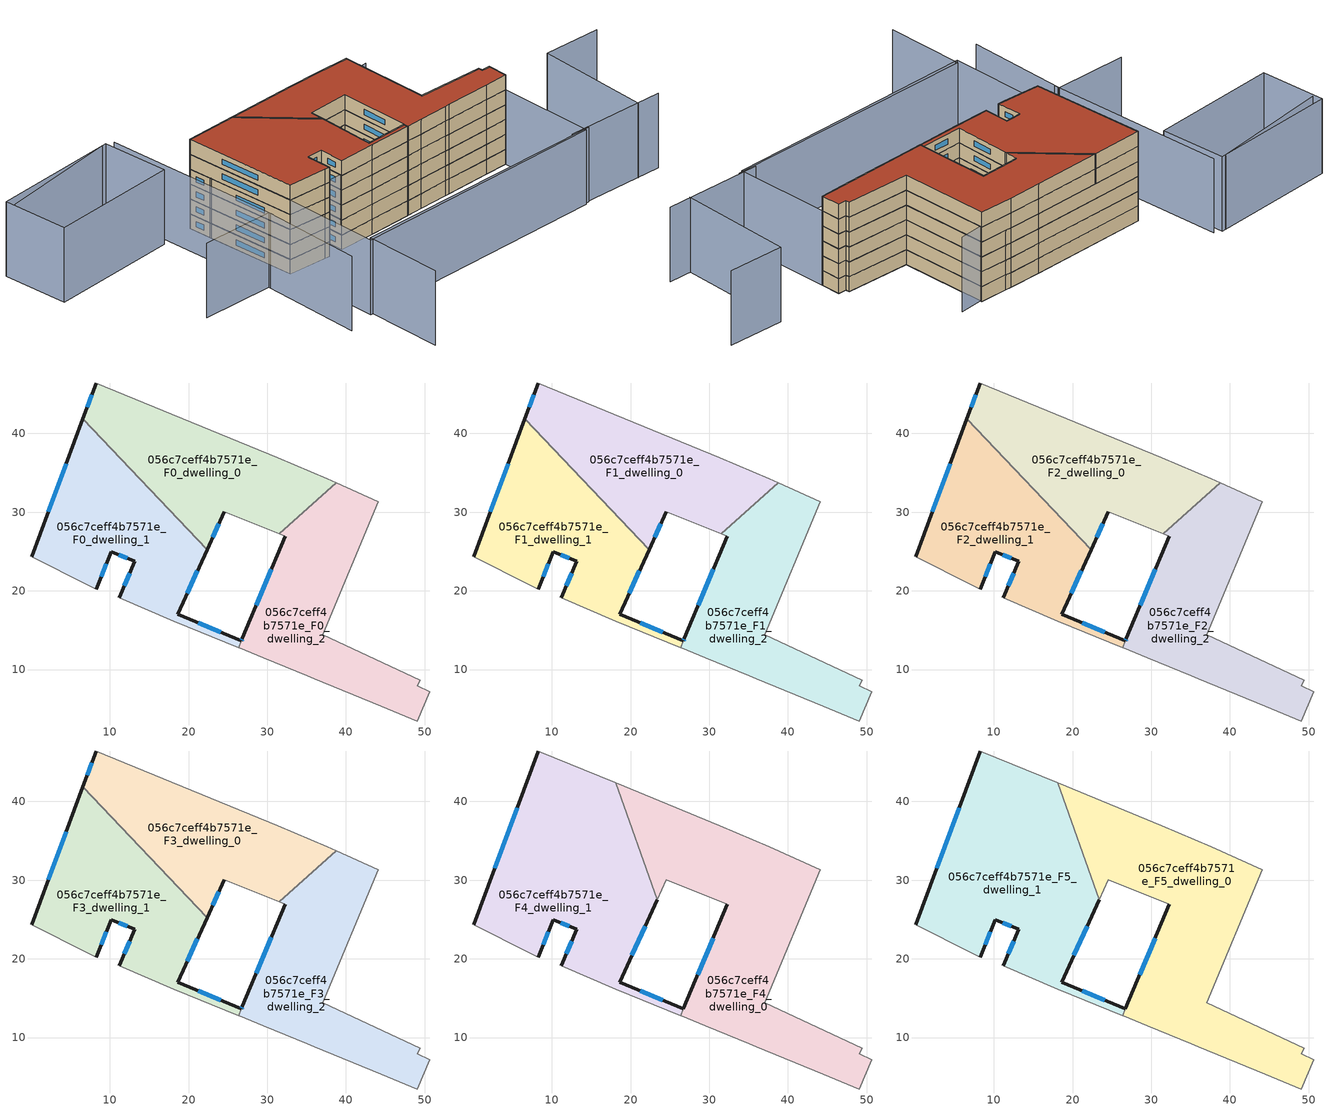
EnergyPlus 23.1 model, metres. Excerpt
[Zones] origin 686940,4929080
056c7ceff4b7571e_F0_dwelling_0
 floor ground (EU_floor_Construction): 31.53,27.25 38.76,33.74 37.65,34.25 31.34,36.94 8.24,46.42 6.55,41.87 22.34,25.22 24.55,30.08 z0
 wall outside (EU_wall_Construction): 24.55,30.08 22.34,25.22 / 6.55,41.87 8.24,46.42 z0:3
 wall adiabatic (EU_wall_Construction): 8.24,46.42 31.34,36.94 37.65,34.25 38.76,33.74 31.53,27.25 24.55,30.08 z0:3
 wall to 056c7ceff4b7571e_F0_dwelling_1 (EU_wall_Construction): 22.34,25.22 6.55,41.87 z0:3
 window (EU_Window_Construction): 23.83,28.5 23.06,26.8 / 7.1,43.35 7.69,44.94 z0.98:2.02
056c7ceff4b7571e_F0_dwelling_1
 floor ground (EU_floor_Construction): 26.35,12.78 26.71,13.65 18.61,17.01 22.34,25.22 6.55,41.87 0.04,24.32 7.27,20.73 8.27,20.23 10.17,24.99 13.15,23.78 11.16,19.1 18.13,16.15 z0
 wall outside (EU_wall_Construction): 11.16,19.1 13.15,23.78 10.17,24.99 8.27,20.23 / 0.04,24.32 6.55,41.87 / 22.34,25.22 18.61,17.01 26.71,13.65 z0:3
 wall adiabatic (EU_wall_Construction): 8.27,20.23 7.27,20.73 0.04,24.32 / 26.35,12.78 18.13,16.15 11.16,19.1 z0:3
 wall to 056c7ceff4b7571e_F0_dwelling_2 (EU_wall_Construction): 26.71,13.65 26.35,12.78 z0:3
 window (EU_Window_Construction): 11.81,20.62 12.5,22.26 / 12.18,24.17 11.14,24.59 / 9.55,23.44 8.89,21.78 / 2.16,30.03 4.43,36.16 / 21.13,22.55 19.82,19.68 / 21.25,15.92 24.08,14.74 z0.98:2.02
056c7ceff4b7571e_F0_dwelling_2
 floor ground (EU_floor_Construction): 49.07,3.46 50.68,7.16 49.09,7.92 49.42,8.62 37.08,14.41 44.09,31.3 38.76,33.74 31.53,27.25 32.31,26.94 26.85,13.95 26.71,13.65 26.36,12.78 26.44,12.75 29.5,11.49 35.06,9.22 35.96,8.85 44.5,5.36 z0
 wall outside (EU_wall_Construction): 26.72,13.65 26.85,13.95 32.31,26.94 z0:3
 wall adiabatic (EU_wall_Construction): 32.31,26.94 31.53,27.25 38.76,33.74 44.09,31.3 37.08,14.41 49.42,8.62 49.09,7.92 50.68,7.16 49.07,3.46 44.5,5.36 35.96,8.85 35.06,9.22 29.5,11.49 26.44,12.75 26.36,12.78 z0:3
 window (EU_Window_Construction): 26.76,13.75 26.81,13.85 / 28.62,18.18 30.53,22.71 z0.98:2.02
056c7ceff4b7571e_F1_dwelling_0
 floor to 056c7ceff4b7571e_F0_dwelling_0 (EU_floor_Construction): 31.53,27.25 38.76,33.74 37.65,34.25 31.34,36.94 8.24,46.42 6.55,41.87 22.34,25.22 24.55,30.08 z3
 wall outside (EU_wall_Construction): 24.55,30.08 22.34,25.22 / 6.55,41.87 8.24,46.42 z3:6
 wall adiabatic (EU_wall_Construction): 8.24,46.42 31.34,36.94 37.65,34.25 38.76,33.74 31.53,27.25 24.55,30.08 z3:6
 wall to 056c7ceff4b7571e_F1_dwelling_1 (EU_wall_Construction): 22.34,25.22 6.55,41.87 z3:6
 window (EU_Window_Construction): 23.83,28.5 23.06,26.8 / 7.1,43.35 7.69,44.94 z3.98:5.02
056c7ceff4b7571e_F1_dwelling_1
 floor to 056c7ceff4b7571e_F0_dwelling_1 (EU_floor_Construction): 26.35,12.78 26.71,13.65 18.61,17.01 22.34,25.22 6.55,41.87 0.04,24.32 7.27,20.73 8.27,20.23 10.17,24.99 13.15,23.78 11.16,19.1 18.13,16.15 z3
 wall outside (EU_wall_Construction): 11.16,19.1 13.15,23.78 10.17,24.99 8.27,20.23 / 0.04,24.32 6.55,41.87 / 22.34,25.22 18.61,17.01 26.71,13.65 z3:6
 wall adiabatic (EU_wall_Construction): 8.27,20.23 7.27,20.73 0.04,24.32 / 26.35,12.78 18.13,16.15 11.16,19.1 z3:6
 wall to 056c7ceff4b7571e_F1_dwelling_2 (EU_wall_Construction): 26.71,13.65 26.35,12.78 z3:6
 window (EU_Window_Construction): 11.81,20.62 12.5,22.26 / 12.18,24.17 11.14,24.59 / 9.55,23.44 8.89,21.78 / 2.16,30.03 4.43,36.16 / 21.13,22.55 19.82,19.68 / 21.25,15.92 24.08,14.74 z3.98:5.02
056c7ceff4b7571e_F1_dwelling_2
 floor to 056c7ceff4b7571e_F0_dwelling_2 (EU_floor_Construction): 49.07,3.46 50.68,7.16 49.09,7.92 49.42,8.62 37.08,14.41 44.09,31.3 38.76,33.74 31.53,27.25 32.31,26.94 26.85,13.95 26.71,13.65 26.36,12.78 26.44,12.75 29.5,11.49 35.06,9.22 35.96,8.85 44.5,5.36 z3
 wall outside (EU_wall_Construction): 26.72,13.65 26.85,13.95 32.31,26.94 z3:6
 wall adiabatic (EU_wall_Construction): 32.31,26.94 31.53,27.25 38.76,33.74 44.09,31.3 37.08,14.41 49.42,8.62 49.09,7.92 50.68,7.16 49.07,3.46 44.5,5.36 35.96,8.85 35.06,9.22 29.5,11.49 26.44,12.75 26.36,12.78 z3:6
 window (EU_Window_Construction): 26.76,13.75 26.81,13.85 / 28.62,18.18 30.53,22.71 z3.98:5.02
056c7ceff4b7571e_F2_dwelling_0
 floor to 056c7ceff4b7571e_F1_dwelling_0 (EU_floor_Construction): 31.53,27.25 38.76,33.74 37.65,34.25 31.34,36.94 8.24,46.42 6.55,41.87 22.34,25.22 24.55,30.08 z6
 wall outside (EU_wall_Construction): 24.55,30.08 22.34,25.22 / 6.55,41.87 8.24,46.42 z6:9
 wall adiabatic (EU_wall_Construction): 8.24,46.42 31.34,36.94 37.65,34.25 38.76,33.74 31.53,27.25 24.55,30.08 z6:9
 wall to 056c7ceff4b7571e_F2_dwelling_1 (EU_wall_Construction): 22.34,25.22 6.55,41.87 z6:9
 window (EU_Window_Construction): 23.83,28.5 23.06,26.8 / 7.1,43.35 7.69,44.94 z6.98:8.02
056c7ceff4b7571e_F2_dwelling_1
 floor to 056c7ceff4b7571e_F1_dwelling_1 (EU_floor_Construction): 26.35,12.78 26.71,13.65 18.61,17.01 22.34,25.22 6.55,41.87 0.04,24.32 7.27,20.73 8.27,20.23 10.17,24.99 13.15,23.78 11.16,19.1 18.13,16.15 z6
 wall outside (EU_wall_Construction): 11.16,19.1 13.15,23.78 10.17,24.99 8.27,20.23 / 0.04,24.32 6.55,41.87 / 22.34,25.22 18.61,17.01 26.71,13.65 z6:9
 wall adiabatic (EU_wall_Construction): 8.27,20.23 7.27,20.73 0.04,24.32 / 26.35,12.78 18.13,16.15 11.16,19.1 z6:9
 wall to 056c7ceff4b7571e_F2_dwelling_2 (EU_wall_Construction): 26.71,13.65 26.35,12.78 z6:9
 window (EU_Window_Construction): 11.81,20.62 12.5,22.26 / 12.18,24.17 11.14,24.59 / 9.55,23.44 8.89,21.78 / 2.16,30.03 4.43,36.16 / 21.13,22.55 19.82,19.68 / 21.25,15.92 24.08,14.74 z6.98:8.02
056c7ceff4b7571e_F2_dwelling_2
 floor to 056c7ceff4b7571e_F1_dwelling_2 (EU_floor_Construction): 49.07,3.46 50.68,7.16 49.09,7.92 49.42,8.62 37.08,14.41 44.09,31.3 38.76,33.74 31.53,27.25 32.31,26.94 26.85,13.95 26.71,13.65 26.36,12.78 26.44,12.75 29.5,11.49 35.06,9.22 35.96,8.85 44.5,5.36 z6
 wall outside (EU_wall_Construction): 26.72,13.65 26.85,13.95 32.31,26.94 z6:9
 wall adiabatic (EU_wall_Construction): 32.31,26.94 31.53,27.25 38.76,33.74 44.09,31.3 37.08,14.41 49.42,8.62 49.09,7.92 50.68,7.16 49.07,3.46 44.5,5.36 35.96,8.85 35.06,9.22 29.5,11.49 26.44,12.75 26.36,12.78 z6:9
 window (EU_Window_Construction): 26.76,13.75 26.81,13.85 / 28.62,18.18 30.53,22.71 z6.98:8.02
056c7ceff4b7571e_F3_dwelling_0
 floor to 056c7ceff4b7571e_F2_dwelling_0 (EU_floor_Construction): 31.53,27.25 38.76,33.74 37.65,34.25 31.34,36.94 8.24,46.42 6.55,41.87 22.34,25.22 24.55,30.08 z9
 wall outside (EU_wall_Construction): 24.55,30.08 22.34,25.22 / 6.55,41.87 8.24,46.42 z9:12
 wall adiabatic (EU_wall_Construction): 8.24,46.42 31.34,36.94 37.65,34.25 38.76,33.74 31.53,27.25 24.55,30.08 z9:12
 wall to 056c7ceff4b7571e_F3_dwelling_1 (EU_wall_Construction): 22.34,25.22 6.55,41.87 z9:12
 window (EU_Window_Construction): 23.83,28.5 23.06,26.8 / 7.1,43.35 7.69,44.94 z9.98:11.02
056c7ceff4b7571e_F3_dwelling_1
 floor to 056c7ceff4b7571e_F2_dwelling_1 (EU_floor_Construction): 26.35,12.78 26.71,13.65 18.61,17.01 22.34,25.22 6.55,41.87 0.04,24.32 7.27,20.73 8.27,20.23 10.17,24.99 13.15,23.78 11.16,19.1 18.13,16.15 z9
 wall outside (EU_wall_Construction): 11.16,19.1 13.15,23.78 10.17,24.99 8.27,20.23 / 0.04,24.32 6.55,41.87 / 22.34,25.22 18.61,17.01 26.71,13.65 z9:12
 wall adiabatic (EU_wall_Construction): 8.27,20.23 7.27,20.73 0.04,24.32 / 26.35,12.78 18.13,16.15 11.16,19.1 z9:12
 wall to 056c7ceff4b7571e_F3_dwelling_2 (EU_wall_Construction): 26.71,13.65 26.35,12.78 z9:12
 window (EU_Window_Construction): 11.81,20.62 12.5,22.26 / 12.18,24.17 11.14,24.59 / 9.55,23.44 8.89,21.78 / 2.16,30.03 4.43,36.16 / 21.13,22.55 19.82,19.68 / 21.25,15.92 24.08,14.74 z9.98:11.02
056c7ceff4b7571e_F3_dwelling_2
 floor to 056c7ceff4b7571e_F2_dwelling_2 (EU_floor_Construction): 49.07,3.46 50.68,7.16 49.09,7.92 49.42,8.62 37.08,14.41 44.09,31.3 38.76,33.74 31.53,27.25 32.31,26.94 26.85,13.95 26.71,13.65 26.36,12.78 26.44,12.75 29.5,11.49 35.06,9.22 35.96,8.85 44.5,5.36 z9
 wall outside (EU_wall_Construction): 26.72,13.65 26.85,13.95 32.31,26.94 z9:12
 wall adiabatic (EU_wall_Construction): 32.31,26.94 31.53,27.25 38.76,33.74 44.09,31.3 37.08,14.41 49.42,8.62 49.09,7.92 50.68,7.16 49.07,3.46 44.5,5.36 35.96,8.85 35.06,9.22 29.5,11.49 26.44,12.75 26.36,12.78 z9:12
 window (EU_Window_Construction): 26.76,13.75 26.81,13.85 / 28.62,18.18 30.53,22.71 z9.98:11.02
056c7ceff4b7571e_F4_dwelling_0
 floor to 056c7ceff4b7571e_F3_dwelling_0 (EU_floor_Construction): 38.76,33.74 37.65,34.25 31.34,36.94 18.12,42.36 23.4,27.54 24.55,30.08 31.53,27.25 z12
 floor to 056c7ceff4b7571e_F3_dwelling_2 (EU_floor_Construction): 49.07,3.46 50.68,7.16 49.09,7.92 49.42,8.62 37.08,14.41 44.09,31.3 38.76,33.74 31.53,27.25 32.31,26.94 26.85,13.95 26.72,13.65 26.54,13.22 26.36,12.78 26.44,12.75 29.5,11.49 35.06,9.22 35.96,8.85 44.5,5.36 z12
 wall outside (EU_wall_Construction): 26.72,13.65 32.31,26.94 z12:15
 wall adiabatic (EU_wall_Construction): 32.31,26.94 24.55,30.08 23.4,27.54 18.12,42.36 31.34,36.94 37.65,34.25 44.09,31.3 37.08,14.41 49.42,8.62 49.09,7.92 50.68,7.16 49.07,3.46 44.5,5.36 35.96,8.85 35.06,9.22 29.5,11.49 26.44,12.75 26.36,12.78 z12:15
 wall to 056c7ceff4b7571e_F4_dwelling_1 (EU_wall_Construction): 26.35,12.78 26.71,13.65 z12:15
 window (EU_Window_Construction): 28.54,17.97 30.49,22.62 z12.98:14.02
056c7ceff4b7571e_F4_dwelling_1
 floor to 056c7ceff4b7571e_F3_dwelling_0 (EU_floor_Construction): 22.34,25.22 23.4,27.54 18.12,42.36 8.24,46.42 6.55,41.87 z12
 floor to 056c7ceff4b7571e_F3_dwelling_1 (EU_floor_Construction): 26.35,12.78 26.71,13.65 18.61,17.01 22.34,25.22 6.55,41.87 0.04,24.32 7.27,20.73 8.27,20.23 10.17,24.99 13.15,23.78 11.16,19.1 18.13,16.15 z12
 wall outside (EU_wall_Construction): 0.04,24.32 8.24,46.42 / 23.4,27.54 18.61,17.01 26.71,13.65 / 11.16,19.1 13.15,23.78 10.17,24.99 8.27,20.23 z12:15
 wall adiabatic (EU_wall_Construction): 8.27,20.23 7.27,20.73 0.04,24.32 / 8.24,46.42 18.12,42.36 23.4,27.54 / 26.35,12.78 18.13,16.15 11.16,19.1 z12:15
 window (EU_Window_Construction): 12.18,24.17 11.14,24.59 / 9.55,23.44 8.89,21.78 / 2.71,31.5 5.57,39.23 / 21.84,24.11 20.17,20.43 / 21.25,15.92 24.08,14.74 / 11.81,20.62 12.5,22.26 z12.98:14.02
056c7ceff4b7571e_F5_dwelling_0
 floor to 056c7ceff4b7571e_F4_dwelling_0 (EU_floor_Construction): 49.07,3.46 50.68,7.16 49.09,7.92 49.42,8.62 37.08,14.41 44.09,31.3 37.65,34.25 31.34,36.94 18.12,42.36 23.4,27.54 24.55,30.08 32.31,26.94 26.72,13.65 26.35,12.78 26.44,12.75 29.5,11.49 35.06,9.22 35.96,8.85 44.5,5.36 z15
 wall outside (EU_wall_Construction): 26.72,13.65 32.31,26.94 z15:18
 wall adiabatic (EU_wall_Construction): 32.31,26.94 24.55,30.08 23.4,27.54 18.12,42.36 31.34,36.94 37.65,34.25 44.09,31.3 37.08,14.41 49.42,8.62 49.09,7.92 50.68,7.16 49.07,3.46 44.5,5.36 35.96,8.85 35.06,9.22 29.5,11.49 26.44,12.75 26.36,12.78 z15:18
 wall to 056c7ceff4b7571e_F5_dwelling_1 (EU_wall_Construction): 26.35,12.78 26.71,13.65 z15:18
 window (EU_Window_Construction): 28.54,17.97 30.49,22.62 z15.98:17.02
 roof outside (EU_roof_Construction): 44.09,31.3 37.08,14.41 49.42,8.62 49.09,7.92 50.68,7.16 49.07,3.46 44.5,5.36 35.96,8.85 35.06,9.22 29.5,11.49 26.44,12.75 26.35,12.78 26.72,13.65 32.31,26.94 24.55,30.08 23.4,27.54 18.12,42.36 31.34,36.94 37.65,34.25 z18
056c7ceff4b7571e_F5_dwelling_1
 floor to 056c7ceff4b7571e_F4_dwelling_1 (EU_floor_Construction): 26.35,12.78 26.71,13.65 18.61,17.01 23.4,27.54 18.12,42.36 8.24,46.42 0.04,24.32 7.27,20.73 8.27,20.23 10.17,24.99 13.15,23.78 11.16,19.1 18.13,16.15 z15
 wall outside (EU_wall_Construction): 0.04,24.32 8.24,46.42 / 23.4,27.54 18.61,17.01 26.71,13.65 / 11.16,19.1 13.15,23.78 10.17,24.99 8.27,20.23 z15:18
 wall adiabatic (EU_wall_Construction): 8.27,20.23 7.27,20.73 0.04,24.32 / 8.24,46.42 18.12,42.36 23.4,27.54 / 26.35,12.78 18.13,16.15 11.16,19.1 z15:18
 window (EU_Window_Construction): 12.18,24.17 11.14,24.59 / 9.55,23.44 8.89,21.78 / 2.71,31.5 5.57,39.23 / 21.84,24.11 20.17,20.43 / 21.25,15.92 24.08,14.74 / 11.81,20.62 12.5,22.26 z15.98:17.02
 roof outside (EU_roof_Construction): 18.12,42.36 23.4,27.54 18.61,17.01 26.71,13.65 26.35,12.78 18.13,16.15 11.16,19.1 13.15,23.78 10.17,24.99 8.27,20.23 7.27,20.73 0.04,24.32 8.24,46.42 z18
shading: 39,-12.96 57.65,-21.58 / -13.26,-8.04 -6.87,6.68 / -6.87,6.68 42.3,-14.67 / 53.19,-19.65 63.37,1.42 / 63.37,1.42 73.99,-3.71 / -19.07,32.38 -5.43,26.19 / -5.43,26.19 -14,7.31 / 7.29,60.14 -5.83,25.21 / 48.55,29.43 7.18,43.24 / 5.26,61.58 -18.85,68.28 / 0.04,24.32 49.07,3.46 / 49.07,3.46 41.39,-14.59 / 41.39,-14.59 -7.64,6.27 / -7.64,6.27 0.04,24.32 / -18.72,70.05 6.13,61.27 / 6.13,61.27 1.64,48.57 / 1.64,48.57 -23.21,57.35 / -23.21,57.35 -18.72,70.05 z0:15
[Building]
EU S2 Campaign: North Axis=0; Terrain=City; Solar Distribution=FullExterior
[Site:Location]
Bologna: Latitude=44.5; Longitude=11.25; Time Zone=1; Elevation=37
[SizingPeriod:WeatherFileDays]
AnnualSizingPeriod: Begin Month=1; Begin Day of Month=1; End Month=12; End Day of Month=31; Day of Week for Start Day=Monday; Use Weather File Daylight Saving Period=No; Use Weather File Rain and Snow Indicators=No
[MATERIAL]
EU_InternalMass_Material: Roughness=MediumRough; Thickness=0.1; Conductivity=1; Density=1800; Specific Heat=900; Thermal Absorptance=0.9; Solar Absorptance=0.7; Visible Absorptance=0.7
[MATERIAL:NOMASS] Roughness=MediumRough; Thermal Absorptance=0.9; Solar Absorptance=0.7; Visible Absorptance=0.7
Name | Thermal Resistance
EU_wall_NoMass | 0.905828
EU_roof_NoMass | 0.37593
EU_floor_NoMass | 0.67114
[WINDOWMATERIAL:SIMPLEGLAZINGSYSTEM]
EU_Window_SimpleGlazing: UFactor=4.52486; Solar Heat Gain Coefficient=0.85; Visible Transmittance=0.85
[CONSTRUCTION]
EU_wall_Construction: EU_wall_NoMass
EU_roof_Construction: EU_roof_NoMass
EU_floor_Construction: EU_floor_NoMass
EU_InternalMass_Construction: EU_InternalMass_Material
EU_Window_Construction: EU_Window_SimpleGlazing
[ZONE] Type=1; Multiplier=1; Ceiling Height=autocalculate; Floor Area=autocalculate; Part of Total Floor Area=Yes
Name | Volume
056c7ceff4b7571e_F0_dwelling_0; 056c7ceff4b7571e_F1_dwelling_0; 056c7ceff4b7571e_F2_dwelling_0; 056c7ceff4b7571e_F3_dwelling_0 | 864.883
056c7ceff4b7571e_F4_dwelling_0 | 1311.28
056c7ceff4b7571e_F5_dwelling_0 | 1311.3
056c7ceff4b7571e_F0_dwelling_1 | 863.376
056c7ceff4b7571e_F1_dwelling_1; 056c7ceff4b7571e_F2_dwelling_1; 056c7ceff4b7571e_F3_dwelling_1 | 863.379
056c7ceff4b7571e_F4_dwelling_1; 056c7ceff4b7571e_F5_dwelling_1 | 1283.36
056c7ceff4b7571e_F0_dwelling_2 | 866.408
056c7ceff4b7571e_F1_dwelling_2; 056c7ceff4b7571e_F2_dwelling_2; 056c7ceff4b7571e_F3_dwelling_2 | 866.406
[INTERNALMASS] Construction=EU_InternalMass_Construction
Name | Zone or ZoneList | Surface Area
056c7ceff4b7571e_F0_dwelling_0_EU_InternalMass | 056c7ceff4b7571e_F0_dwelling_0 | 288.294
056c7ceff4b7571e_F0_dwelling_1_EU_InternalMass | 056c7ceff4b7571e_F0_dwelling_1 | 287.793
056c7ceff4b7571e_F0_dwelling_2_EU_InternalMass | 056c7ceff4b7571e_F0_dwelling_2 | 288.804
056c7ceff4b7571e_F1_dwelling_0_EU_InternalMass | 056c7ceff4b7571e_F1_dwelling_0 | 288.294
056c7ceff4b7571e_F1_dwelling_1_EU_InternalMass | 056c7ceff4b7571e_F1_dwelling_1 | 287.793
056c7ceff4b7571e_F1_dwelling_2_EU_InternalMass | 056c7ceff4b7571e_F1_dwelling_2 | 288.804
056c7ceff4b7571e_F2_dwelling_0_EU_InternalMass | 056c7ceff4b7571e_F2_dwelling_0 | 288.294
056c7ceff4b7571e_F2_dwelling_1_EU_InternalMass | 056c7ceff4b7571e_F2_dwelling_1 | 287.793
056c7ceff4b7571e_F2_dwelling_2_EU_InternalMass | 056c7ceff4b7571e_F2_dwelling_2 | 288.804
056c7ceff4b7571e_F3_dwelling_0_EU_InternalMass | 056c7ceff4b7571e_F3_dwelling_0 | 288.294
056c7ceff4b7571e_F3_dwelling_1_EU_InternalMass | 056c7ceff4b7571e_F3_dwelling_1 | 287.793
056c7ceff4b7571e_F3_dwelling_2_EU_InternalMass | 056c7ceff4b7571e_F3_dwelling_2 | 288.804
056c7ceff4b7571e_F4_dwelling_0_EU_InternalMass | 056c7ceff4b7571e_F4_dwelling_0 | 437.104
056c7ceff4b7571e_F4_dwelling_1_EU_InternalMass | 056c7ceff4b7571e_F4_dwelling_1 | 427.788
056c7ceff4b7571e_F5_dwelling_0_EU_InternalMass | 056c7ceff4b7571e_F5_dwelling_0 | 437.104
056c7ceff4b7571e_F5_dwelling_1_EU_InternalMass | 056c7ceff4b7571e_F5_dwelling_1 | 427.788
[OTHEREQUIPMENT] Fuel Type=Electricity; Design Level Calculation Method=Watts/Area; Power per Zone Floor Area=1; Fraction Latent=0; Fraction Radiant=0; Fraction Lost=0; Carbon Dioxide Generation Rate=0; EndUse Subcategory=EU_Step8_InternalGains
Name | Zone or ZoneList or Space or SpaceList | Schedule
EU_Step8_InternalGain_056c7ceff4b7571e_F0_dwelling_0_f000 | 056c7ceff4b7571e_F0_dwelling_0 | EU_Step8_GainSchedule_056c7ceff4b7571e_F0_dwelling_0_f000
EU_Step8_InternalGain_056c7ceff4b7571e_F0_dwelling_1_f000 | 056c7ceff4b7571e_F0_dwelling_1 | EU_Step8_GainSchedule_056c7ceff4b7571e_F0_dwelling_1_f000
EU_Step8_InternalGain_056c7ceff4b7571e_F0_dwelling_2_f000 | 056c7ceff4b7571e_F0_dwelling_2 | EU_Step8_GainSchedule_056c7ceff4b7571e_F0_dwelling_2_f000
EU_Step8_InternalGain_056c7ceff4b7571e_F1_dwelling_0_f000 | 056c7ceff4b7571e_F1_dwelling_0 | EU_Step8_GainSchedule_056c7ceff4b7571e_F1_dwelling_0_f000
EU_Step8_InternalGain_056c7ceff4b7571e_F1_dwelling_1_f000 | 056c7ceff4b7571e_F1_dwelling_1 | EU_Step8_GainSchedule_056c7ceff4b7571e_F1_dwelling_1_f000
EU_Step8_InternalGain_056c7ceff4b7571e_F1_dwelling_2_f000 | 056c7ceff4b7571e_F1_dwelling_2 | EU_Step8_GainSchedule_056c7ceff4b7571e_F1_dwelling_2_f000
EU_Step8_InternalGain_056c7ceff4b7571e_F2_dwelling_0_f000 | 056c7ceff4b7571e_F2_dwelling_0 | EU_Step8_GainSchedule_056c7ceff4b7571e_F2_dwelling_0_f000
EU_Step8_InternalGain_056c7ceff4b7571e_F2_dwelling_1_f000 | 056c7ceff4b7571e_F2_dwelling_1 | EU_Step8_GainSchedule_056c7ceff4b7571e_F2_dwelling_1_f000
EU_Step8_InternalGain_056c7ceff4b7571e_F2_dwelling_2_f000 | 056c7ceff4b7571e_F2_dwelling_2 | EU_Step8_GainSchedule_056c7ceff4b7571e_F2_dwelling_2_f000
EU_Step8_InternalGain_056c7ceff4b7571e_F3_dwelling_0_f000 | 056c7ceff4b7571e_F3_dwelling_0 | EU_Step8_GainSchedule_056c7ceff4b7571e_F3_dwelling_0_f000
EU_Step8_InternalGain_056c7ceff4b7571e_F3_dwelling_1_f000 | 056c7ceff4b7571e_F3_dwelling_1 | EU_Step8_GainSchedule_056c7ceff4b7571e_F3_dwelling_1_f000
EU_Step8_InternalGain_056c7ceff4b7571e_F3_dwelling_2_f000 | 056c7ceff4b7571e_F3_dwelling_2 | EU_Step8_GainSchedule_056c7ceff4b7571e_F3_dwelling_2_f000
EU_Step8_InternalGain_056c7ceff4b7571e_F4_dwelling_0_f000 | 056c7ceff4b7571e_F4_dwelling_0 | EU_Step8_GainSchedule_056c7ceff4b7571e_F4_dwelling_0_f000
EU_Step8_InternalGain_056c7ceff4b7571e_F4_dwelling_1_f000 | 056c7ceff4b7571e_F4_dwelling_1 | EU_Step8_GainSchedule_056c7ceff4b7571e_F4_dwelling_1_f000
EU_Step8_InternalGain_056c7ceff4b7571e_F5_dwelling_0_f000 | 056c7ceff4b7571e_F5_dwelling_0 | EU_Step8_GainSchedule_056c7ceff4b7571e_F5_dwelling_0_f000
EU_Step8_InternalGain_056c7ceff4b7571e_F5_dwelling_1_f000 | 056c7ceff4b7571e_F5_dwelling_1 | EU_Step8_GainSchedule_056c7ceff4b7571e_F5_dwelling_1_f000
[ZONEVENTILATION:DESIGNFLOWRATE] Schedule=EU_AlwaysOn; Design Flow Rate Calculation Method=AirChanges/Hour; Air Changes per Hour=0.73129; Ventilation Type=Natural; Fan Pressure Rise=0; Fan Total Efficiency=1; Constant Term Coefficient=1; Temperature Term Coefficient=0; Velocity Term Coefficient=0; Velocity Squared Term Coefficient=0; Minimum Indoor Temperature=-100; Maximum Indoor Temperature=100; Delta Temperature=-100; Minimum Outdoor Temperature=-100; Maximum Outdoor Temperature=100; Maximum Wind Speed=40
Name | Zone or ZoneList or Space or SpaceList
EU_ConstantAir_056c7ceff4b7571e_F0_dwelling_0 | 056c7ceff4b7571e_F0_dwelling_0
EU_ConstantAir_056c7ceff4b7571e_F0_dwelling_1 | 056c7ceff4b7571e_F0_dwelling_1
EU_ConstantAir_056c7ceff4b7571e_F0_dwelling_2 | 056c7ceff4b7571e_F0_dwelling_2
EU_ConstantAir_056c7ceff4b7571e_F1_dwelling_0 | 056c7ceff4b7571e_F1_dwelling_0
EU_ConstantAir_056c7ceff4b7571e_F1_dwelling_1 | 056c7ceff4b7571e_F1_dwelling_1
EU_ConstantAir_056c7ceff4b7571e_F1_dwelling_2 | 056c7ceff4b7571e_F1_dwelling_2
EU_ConstantAir_056c7ceff4b7571e_F2_dwelling_0 | 056c7ceff4b7571e_F2_dwelling_0
EU_ConstantAir_056c7ceff4b7571e_F2_dwelling_1 | 056c7ceff4b7571e_F2_dwelling_1
EU_ConstantAir_056c7ceff4b7571e_F2_dwelling_2 | 056c7ceff4b7571e_F2_dwelling_2
EU_ConstantAir_056c7ceff4b7571e_F3_dwelling_0 | 056c7ceff4b7571e_F3_dwelling_0
EU_ConstantAir_056c7ceff4b7571e_F3_dwelling_1 | 056c7ceff4b7571e_F3_dwelling_1
EU_ConstantAir_056c7ceff4b7571e_F3_dwelling_2 | 056c7ceff4b7571e_F3_dwelling_2
EU_ConstantAir_056c7ceff4b7571e_F4_dwelling_0 | 056c7ceff4b7571e_F4_dwelling_0
EU_ConstantAir_056c7ceff4b7571e_F4_dwelling_1 | 056c7ceff4b7571e_F4_dwelling_1
EU_ConstantAir_056c7ceff4b7571e_F5_dwelling_0 | 056c7ceff4b7571e_F5_dwelling_0
EU_ConstantAir_056c7ceff4b7571e_F5_dwelling_1 | 056c7ceff4b7571e_F5_dwelling_1
[HVACTEMPLATE:THERMOSTAT] Constant Heating Setpoint=20; Constant Cooling Setpoint=50
EU_HeatOnly_056c7ceff4b7571e_F0_dwelling_0; EU_HeatOnly_056c7ceff4b7571e_F0_dwelling_1; EU_HeatOnly_056c7ceff4b7571e_F0_dwelling_2; EU_HeatOnly_056c7ceff4b7571e_F1_dwelling_0; EU_HeatOnly_056c7ceff4b7571e_F1_dwelling_1; EU_HeatOnly_056c7ceff4b7571e_F1_dwelling_2; EU_HeatOnly_056c7ceff4b7571e_F2_dwelling_0; EU_HeatOnly_056c7ceff4b7571e_F2_dwelling_1; EU_HeatOnly_056c7ceff4b7571e_F2_dwelling_2; EU_HeatOnly_056c7ceff4b7571e_F3_dwelling_0; EU_HeatOnly_056c7ceff4b7571e_F3_dwelling_1; EU_HeatOnly_056c7ceff4b7571e_F3_dwelling_2; EU_HeatOnly_056c7ceff4b7571e_F4_dwelling_0; EU_HeatOnly_056c7ceff4b7571e_F4_dwelling_1; EU_HeatOnly_056c7ceff4b7571e_F5_dwelling_0; EU_HeatOnly_056c7ceff4b7571e_F5_dwelling_1
[HVACTEMPLATE:ZONE:IDEALLOADSAIRSYSTEM] System Availability Schedule=EU_AlwaysOn; Maximum Heating Supply Air Temperature=50; Minimum Cooling Supply Air Temperature=13; Maximum Heating Supply Air Humidity Ratio=0.0156; Minimum Cooling Supply Air Humidity Ratio=0.0077; Heating Limit=NoLimit; Cooling Limit=NoLimit; Heating Availability Schedule=EU_AlwaysOn; Cooling Availability Schedule=EU_CoolingOff; Dehumidification Control Type=ConstantSensibleHeatRatio; Cooling Sensible Heat Ratio=0.7; Dehumidification Setpoint=60; Humidification Control Type=None; Humidification Setpoint=30; Outdoor Air Method=None; Outdoor Air Flow Rate per Person=0.00944; Outdoor Air Flow Rate per Zone Floor Area=0; Outdoor Air Flow Rate per Zone=0; Demand Controlled Ventilation Type=None; Outdoor Air Economizer Type=NoEconomizer; Heat Recovery Type=None; Sensible Heat Recovery Effectiveness=0.7; Latent Heat Recovery Effectiveness=0.65
Name | Template Thermostat
056c7ceff4b7571e_F0_dwelling_0 | EU_HeatOnly_056c7ceff4b7571e_F0_dwelling_0
056c7ceff4b7571e_F0_dwelling_1 | EU_HeatOnly_056c7ceff4b7571e_F0_dwelling_1
056c7ceff4b7571e_F0_dwelling_2 | EU_HeatOnly_056c7ceff4b7571e_F0_dwelling_2
056c7ceff4b7571e_F1_dwelling_0 | EU_HeatOnly_056c7ceff4b7571e_F1_dwelling_0
056c7ceff4b7571e_F1_dwelling_1 | EU_HeatOnly_056c7ceff4b7571e_F1_dwelling_1
056c7ceff4b7571e_F1_dwelling_2 | EU_HeatOnly_056c7ceff4b7571e_F1_dwelling_2
056c7ceff4b7571e_F2_dwelling_0 | EU_HeatOnly_056c7ceff4b7571e_F2_dwelling_0
056c7ceff4b7571e_F2_dwelling_1 | EU_HeatOnly_056c7ceff4b7571e_F2_dwelling_1
056c7ceff4b7571e_F2_dwelling_2 | EU_HeatOnly_056c7ceff4b7571e_F2_dwelling_2
056c7ceff4b7571e_F3_dwelling_0 | EU_HeatOnly_056c7ceff4b7571e_F3_dwelling_0
056c7ceff4b7571e_F3_dwelling_1 | EU_HeatOnly_056c7ceff4b7571e_F3_dwelling_1
056c7ceff4b7571e_F3_dwelling_2 | EU_HeatOnly_056c7ceff4b7571e_F3_dwelling_2
056c7ceff4b7571e_F4_dwelling_0 | EU_HeatOnly_056c7ceff4b7571e_F4_dwelling_0
056c7ceff4b7571e_F4_dwelling_1 | EU_HeatOnly_056c7ceff4b7571e_F4_dwelling_1
056c7ceff4b7571e_F5_dwelling_0 | EU_HeatOnly_056c7ceff4b7571e_F5_dwelling_0
056c7ceff4b7571e_F5_dwelling_1 | EU_HeatOnly_056c7ceff4b7571e_F5_dwelling_1
[SIZING:ZONE] Zone Cooling Design Supply Air Temperature Input Method=SupplyAirTemperature; Zone Cooling Design Supply Air Temperature=13; Zone Heating Design Supply Air Temperature Input Method=SupplyAirTemperature; Zone Heating Design Supply Air Temperature=50; Zone Cooling Design Supply Air Humidity Ratio=0.008; Zone Heating Design Supply Air Humidity Ratio=0.008; Cooling Design Air Flow Method=DesignDay; Cooling Design Air Flow Rate=0; Cooling Minimum Air Flow per Zone Floor Area=0.000762; Cooling Minimum Air Flow=0; Cooling Minimum Air Flow Fraction=0.2; Heating Design Air Flow Method=DesignDay; Heating Design Air Flow Rate=0; Heating Maximum Air Flow per Zone Floor Area=0.002032; Heating Maximum Air Flow=0.141576; Heating Maximum Air Flow Fraction=0.3; Account for Dedicated Outdoor Air System=No; Dedicated Outdoor Air System Control Strategy=NeutralSupplyAir; Dedicated Outdoor Air Low Setpoint Temperature for Design=autosize; Dedicated Outdoor Air High Setpoint Temperature for Design=autosize; Zone Load Sizing Method=Sensible Load Only No Latent Load; Zone Latent Cooling Design Supply Air Humidity Ratio Input Method=HumidityRatioDifference; Zone Cooling Design Supply Air Humidity Ratio Difference=0.005; Zone Latent Heating Design Supply Air Humidity Ratio Input Method=HumidityRatioDifference; Zone Humidification Design Supply Air Humidity Ratio Difference=0.005
056c7ceff4b7571e_F0_dwelling_0; 056c7ceff4b7571e_F0_dwelling_1; 056c7ceff4b7571e_F0_dwelling_2; 056c7ceff4b7571e_F1_dwelling_0; 056c7ceff4b7571e_F1_dwelling_1; 056c7ceff4b7571e_F1_dwelling_2; 056c7ceff4b7571e_F2_dwelling_0; 056c7ceff4b7571e_F2_dwelling_1; 056c7ceff4b7571e_F2_dwelling_2; 056c7ceff4b7571e_F3_dwelling_0; 056c7ceff4b7571e_F3_dwelling_1; 056c7ceff4b7571e_F3_dwelling_2; 056c7ceff4b7571e_F4_dwelling_0; 056c7ceff4b7571e_F4_dwelling_1; 056c7ceff4b7571e_F5_dwelling_0; 056c7ceff4b7571e_F5_dwelling_1
[SCHEDULE:CONSTANT]
Name | Hourly Value
EU_AlwaysOn | 1
EU_CoolingOff | 0
[SCHEDULE:FILE] Column Number=1; Rows to Skip at Top=0; Number of Hours of Data=8760; Column Separator=Comma; Interpolate to Timestep=No; Minutes per Item=60; Adjust Schedule for Daylight Savings=Yes
Name | File
EU_Step8_GainSchedule_056c7ceff4b7571e_F0_dwelling_0_f000 | ../../schedules/056c7ceff4b7571e/056c7ceff4b7571e_F0_dwelling_0_f000_gain.csv
EU_Step8_GainSchedule_056c7ceff4b7571e_F0_dwelling_1_f000 | ../../schedules/056c7ceff4b7571e/056c7ceff4b7571e_F0_dwelling_1_f000_gain.csv
EU_Step8_GainSchedule_056c7ceff4b7571e_F0_dwelling_2_f000 | ../../schedules/056c7ceff4b7571e/056c7ceff4b7571e_F0_dwelling_2_f000_gain.csv
EU_Step8_GainSchedule_056c7ceff4b7571e_F1_dwelling_0_f000 | ../../schedules/056c7ceff4b7571e/056c7ceff4b7571e_F1_dwelling_0_f000_gain.csv
EU_Step8_GainSchedule_056c7ceff4b7571e_F1_dwelling_1_f000 | ../../schedules/056c7ceff4b7571e/056c7ceff4b7571e_F1_dwelling_1_f000_gain.csv
EU_Step8_GainSchedule_056c7ceff4b7571e_F1_dwelling_2_f000 | ../../schedules/056c7ceff4b7571e/056c7ceff4b7571e_F1_dwelling_2_f000_gain.csv
EU_Step8_GainSchedule_056c7ceff4b7571e_F2_dwelling_0_f000 | ../../schedules/056c7ceff4b7571e/056c7ceff4b7571e_F2_dwelling_0_f000_gain.csv
EU_Step8_GainSchedule_056c7ceff4b7571e_F2_dwelling_1_f000 | ../../schedules/056c7ceff4b7571e/056c7ceff4b7571e_F2_dwelling_1_f000_gain.csv
EU_Step8_GainSchedule_056c7ceff4b7571e_F2_dwelling_2_f000 | ../../schedules/056c7ceff4b7571e/056c7ceff4b7571e_F2_dwelling_2_f000_gain.csv
EU_Step8_GainSchedule_056c7ceff4b7571e_F3_dwelling_0_f000 | ../../schedules/056c7ceff4b7571e/056c7ceff4b7571e_F3_dwelling_0_f000_gain.csv
EU_Step8_GainSchedule_056c7ceff4b7571e_F3_dwelling_1_f000 | ../../schedules/056c7ceff4b7571e/056c7ceff4b7571e_F3_dwelling_1_f000_gain.csv
EU_Step8_GainSchedule_056c7ceff4b7571e_F3_dwelling_2_f000 | ../../schedules/056c7ceff4b7571e/056c7ceff4b7571e_F3_dwelling_2_f000_gain.csv
EU_Step8_GainSchedule_056c7ceff4b7571e_F4_dwelling_0_f000 | ../../schedules/056c7ceff4b7571e/056c7ceff4b7571e_F4_dwelling_0_f000_gain.csv
EU_Step8_GainSchedule_056c7ceff4b7571e_F4_dwelling_1_f000 | ../../schedules/056c7ceff4b7571e/056c7ceff4b7571e_F4_dwelling_1_f000_gain.csv
EU_Step8_GainSchedule_056c7ceff4b7571e_F5_dwelling_0_f000 | ../../schedules/056c7ceff4b7571e/056c7ceff4b7571e_F5_dwelling_0_f000_gain.csv
EU_Step8_GainSchedule_056c7ceff4b7571e_F5_dwelling_1_f000 | ../../schedules/056c7ceff4b7571e/056c7ceff4b7571e_F5_dwelling_1_f000_gain.csv
